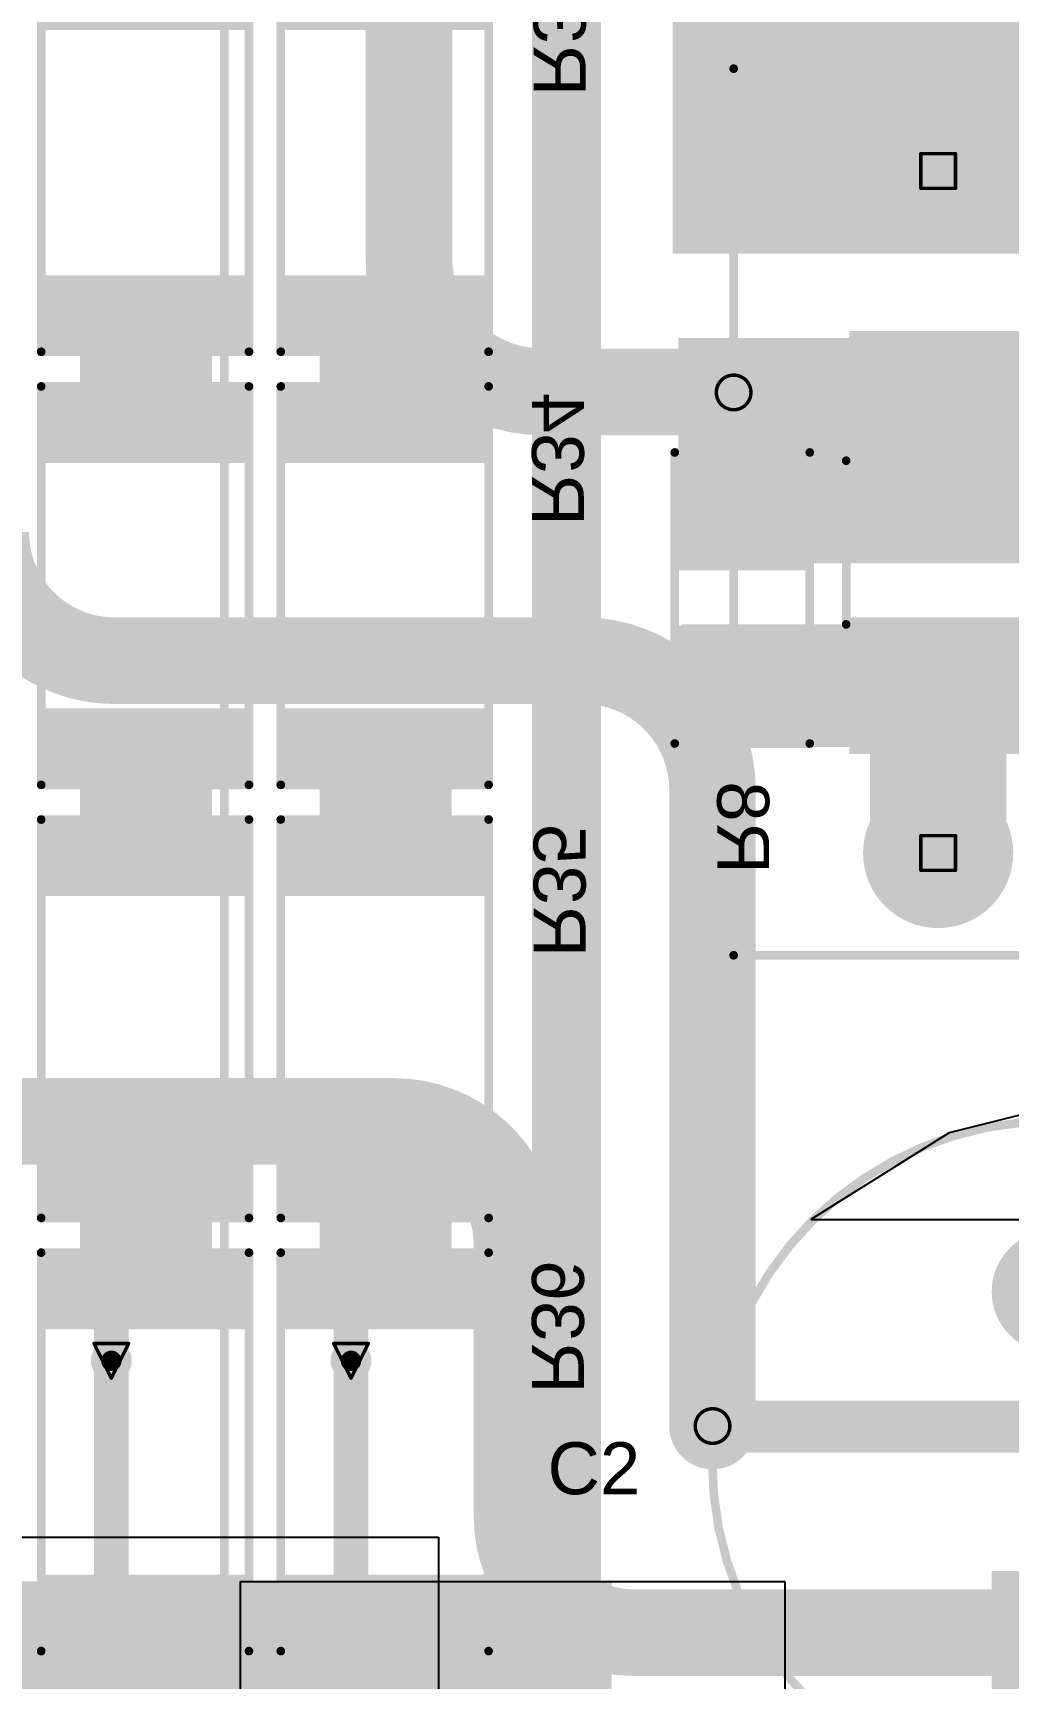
# Model space of a CAD drawing. Header units: inches. Extents: x 0 to 35.2, y -0.7 to 15.9.
# Drawn here: x 1.026 to 1.589, y 1.527 to 2.477 of the extents above; entities that cross this region are included whole.
import ezdxf

# ---------------------------------------------------------------- set-up
doc = ezdxf.new("R2010")
doc.units = ezdxf.units.IN
doc.header["$MEASUREMENT"] = 0
for name, color, linetype in [('Bottom Layer', 5, 'Continuous'), ('Bottom Overlay', 54, 'Continuous'), ('Bottom Paste', 16, 'Continuous'), ('Bottom Solder', 6, 'Continuous'), ('Drill Drawing', 1, 'Continuous'), ('GND1', 16, 'Continuous'), ('GND2', 76, 'Continuous'), ('Multi-Layer', 9, 'Continuous'), ('Pad Holes', 156, 'Continuous'), ('Top Layer', 1, 'Continuous'), ('Top Overlay', 2, 'Continuous'), ('Top Solder', 216, 'Continuous'), ('Via Holes', 16, 'Continuous')]:
    doc.layers.add(name, color=color, linetype=linetype)
doc.styles.add('Arial', font='', dxfattribs={"height": 0.2})
doc.styles.get('Arial').set_extended_font_data('Arial')

# ---------------------------------------------------------------- blocks, each defined once
blk = doc.blocks.new('R___1206_B_7')
at = {"layer": 'Bottom Layer'}
for points in [[(-0.08, 0.035), (-0.02, 0.035), (-0.02, -0.035), (-0.08, -0.035)], [(0.02, 0.035), (0.08, 0.035), (0.08, -0.035), (0.02, -0.035)]]:
    blk.add_hatch(color=5, dxfattribs=at).paths.add_polyline_path(points)
at = {"layer": 'Bottom Paste'}
for points in [[(-0.08, 0.035), (-0.02, 0.035), (-0.02, -0.035), (-0.08, -0.035)], [(0.02, 0.035), (0.08, 0.035), (0.08, -0.035), (0.02, -0.035)]]:
    blk.add_hatch(color=16, dxfattribs=at).paths.add_polyline_path(points)
at = {"layer": 'Bottom Solder'}
for points in [[(-0.084, 0.039), (-0.016, 0.039), (-0.016, -0.039), (-0.084, -0.039)], [(0.016, 0.039), (0.084, 0.039), (0.084, -0.039), (0.016, -0.039)]]:
    blk.add_hatch(color=6, dxfattribs=at).paths.add_polyline_path(points)
at = {"layer": 'Bottom Overlay'}
for points in [[(-0.084, -0.039, 0.005, 0.005, 0), (-0.084, 0.039, 0.005, 0.005, 0)], [(0.084, 0.039, 0.005, 0.005, 0), (-0.084, 0.039, 0.005, 0.005, 0)], [(0.084, -0.039, 0.005, 0.005, 0), (0.084, 0.039, 0.005, 0.005, 0)], [(0.084, -0.039, 0.005, 0.005, 0), (-0.084, -0.039, 0.005, 0.005, 0)]]:
    blk.add_lwpolyline(points, format="xyseb", dxfattribs=at)
for points in [[(-0.08525, 0.039, 0.0025, 0.0025, 1), (-0.08275, 0.039, 0.0025, 0.0025, 1)], [(-0.08525, 0.039, 0.0025, 0.0025, 1), (-0.08275, 0.039, 0.0025, 0.0025, 1)], [(0.08275, 0.039, 0.0025, 0.0025, 1), (0.08525, 0.039, 0.0025, 0.0025, 1)], [(0.08275, 0.039, 0.0025, 0.0025, 1), (0.08525, 0.039, 0.0025, 0.0025, 1)], [(-0.08525, -0.039, 0.0025, 0.0025, 1), (-0.08275, -0.039, 0.0025, 0.0025, 1)], [(-0.08525, -0.039, 0.0025, 0.0025, 1), (-0.08275, -0.039, 0.0025, 0.0025, 1)], [(0.08275, -0.039, 0.0025, 0.0025, 1), (0.08525, -0.039, 0.0025, 0.0025, 1)], [(0.08275, -0.039, 0.0025, 0.0025, 1), (0.08525, -0.039, 0.0025, 0.0025, 1)]]:
    blk.add_lwpolyline(points, format="xyseb", close=True, dxfattribs=at)
blk = doc.blocks.new('RES_2010_B_8')
at = {"layer": 'Bottom Layer'}
for points in [[(-0.11024, 0.05512), (-0.0748, 0.05512), (-0.0748, -0.05512), (-0.11024, -0.05512)], [(0.0748, 0.05512), (0.11024, 0.05512), (0.11024, -0.05512), (0.0748, -0.05512)]]:
    blk.add_hatch(color=5, dxfattribs=at).paths.add_polyline_path(points)
at = {"layer": 'Bottom Paste'}
for points in [[(-0.11024, 0.05512), (-0.0748, 0.05512), (-0.0748, -0.05512), (-0.11024, -0.05512)], [(0.0748, 0.05512), (0.11024, 0.05512), (0.11024, -0.05512), (0.0748, -0.05512)]]:
    blk.add_hatch(color=16, dxfattribs=at).paths.add_polyline_path(points)
at = {"layer": 'Bottom Solder'}
for points in [[(-0.11424, 0.05912), (-0.0708, 0.05912), (-0.0708, -0.05912), (-0.11424, -0.05912)], [(0.0708, 0.05912), (0.11424, 0.05912), (0.11424, -0.05912), (0.0708, -0.05912)]]:
    blk.add_hatch(color=6, dxfattribs=at).paths.add_polyline_path(points)
at = {"layer": 'Bottom Overlay'}
for points in [[(-0.115, 0.06, 0.005, 0.005, 0), (-0.115, -0.06, 0.005, 0.005, 0)], [(-0.115, 0.06, 0.005, 0.005, 0), (0.115, 0.06, 0.005, 0.005, 0)], [(0.115, 0.06, 0.005, 0.005, 0), (0.115, -0.06, 0.005, 0.005, 0)], [(-0.115, -0.06, 0.005, 0.005, 0), (0.115, -0.06, 0.005, 0.005, 0)]]:
    blk.add_lwpolyline(points, format="xyseb", dxfattribs=at)
for points in [[(-0.11625, 0.06, 0.0025, 0.0025, 1), (-0.11375, 0.06, 0.0025, 0.0025, 1)], [(-0.11625, 0.06, 0.0025, 0.0025, 1), (-0.11375, 0.06, 0.0025, 0.0025, 1)], [(0.11375, 0.06, 0.0025, 0.0025, 1), (0.11625, 0.06, 0.0025, 0.0025, 1)], [(0.11375, 0.06, 0.0025, 0.0025, 1), (0.11625, 0.06, 0.0025, 0.0025, 1)], [(-0.11625, -0.06, 0.0025, 0.0025, 1), (-0.11375, -0.06, 0.0025, 0.0025, 1)], [(-0.11625, -0.06, 0.0025, 0.0025, 1), (-0.11375, -0.06, 0.0025, 0.0025, 1)], [(0.11375, -0.06, 0.0025, 0.0025, 1), (0.11625, -0.06, 0.0025, 0.0025, 1)], [(0.11375, -0.06, 0.0025, 0.0025, 1), (0.11625, -0.06, 0.0025, 0.0025, 1)]]:
    blk.add_lwpolyline(points, format="xyseb", close=True, dxfattribs=at)
blk = doc.blocks.new('RES_2010_B_12')
at = {"layer": 'Bottom Layer'}
for points in [[(-0.11024, 0.05512), (-0.0748, 0.05512), (-0.0748, -0.05512), (-0.11024, -0.05512)], [(0.0748, 0.05512), (0.11024, 0.05512), (0.11024, -0.05512), (0.0748, -0.05512)]]:
    blk.add_hatch(color=5, dxfattribs=at).paths.add_polyline_path(points)
at = {"layer": 'Bottom Paste'}
for points in [[(-0.11024, 0.05512), (-0.0748, 0.05512), (-0.0748, -0.05512), (-0.11024, -0.05512)], [(0.0748, 0.05512), (0.11024, 0.05512), (0.11024, -0.05512), (0.0748, -0.05512)]]:
    blk.add_hatch(color=16, dxfattribs=at).paths.add_polyline_path(points)
at = {"layer": 'Bottom Solder'}
for points in [[(-0.11424, 0.05912), (-0.0708, 0.05912), (-0.0708, -0.05912), (-0.11424, -0.05912)], [(0.0708, 0.05912), (0.11424, 0.05912), (0.11424, -0.05912), (0.0708, -0.05912)]]:
    blk.add_hatch(color=6, dxfattribs=at).paths.add_polyline_path(points)
at = {"layer": 'Bottom Overlay'}
for points in [[(-0.115, 0.06, 0.005, 0.005, 0), (-0.115, -0.06, 0.005, 0.005, 0)], [(-0.115, 0.06, 0.005, 0.005, 0), (0.115, 0.06, 0.005, 0.005, 0)], [(0.115, 0.06, 0.005, 0.005, 0), (0.115, -0.06, 0.005, 0.005, 0)], [(-0.115, -0.06, 0.005, 0.005, 0), (0.115, -0.06, 0.005, 0.005, 0)]]:
    blk.add_lwpolyline(points, format="xyseb", dxfattribs=at)
for points in [[(-0.11625, 0.06, 0.0025, 0.0025, 1), (-0.11375, 0.06, 0.0025, 0.0025, 1)], [(-0.11625, 0.06, 0.0025, 0.0025, 1), (-0.11375, 0.06, 0.0025, 0.0025, 1)], [(0.11375, 0.06, 0.0025, 0.0025, 1), (0.11625, 0.06, 0.0025, 0.0025, 1)], [(0.11375, 0.06, 0.0025, 0.0025, 1), (0.11625, 0.06, 0.0025, 0.0025, 1)], [(-0.11625, -0.06, 0.0025, 0.0025, 1), (-0.11375, -0.06, 0.0025, 0.0025, 1)], [(-0.11625, -0.06, 0.0025, 0.0025, 1), (-0.11375, -0.06, 0.0025, 0.0025, 1)], [(0.11375, -0.06, 0.0025, 0.0025, 1), (0.11625, -0.06, 0.0025, 0.0025, 1)], [(0.11375, -0.06, 0.0025, 0.0025, 1), (0.11625, -0.06, 0.0025, 0.0025, 1)]]:
    blk.add_lwpolyline(points, format="xyseb", close=True, dxfattribs=at)
blk = doc.blocks.new('XRNR6045_470_H_M_B_15')
at = {"layer": 'Bottom Layer'}
for points in [[(-0.11811, 0.1122), (-0.04724, 0.1122), (-0.04724, -0.1122), (-0.11811, -0.1122)], [(0.04724, 0.1122), (0.11811, 0.1122), (0.11811, -0.1122), (0.04724, -0.1122)]]:
    blk.add_hatch(color=5, dxfattribs=at).paths.add_polyline_path(points)
at = {"layer": 'Bottom Paste'}
for points in [[(-0.11811, 0.1122), (-0.04724, 0.1122), (-0.04724, -0.1122), (-0.11811, -0.1122)], [(0.04724, 0.1122), (0.11811, 0.1122), (0.11811, -0.1122), (0.04724, -0.1122)]]:
    blk.add_hatch(color=16, dxfattribs=at).paths.add_polyline_path(points)
at = {"layer": 'Bottom Solder'}
for points in [[(-0.12211, 0.1162), (-0.04324, 0.1162), (-0.04324, -0.1162), (-0.12211, -0.1162)], [(0.04324, 0.1162), (0.12211, 0.1162), (0.12211, -0.1162), (0.04324, -0.1162)]]:
    blk.add_hatch(color=6, dxfattribs=at).paths.add_polyline_path(points)
at = {"layer": 'Bottom Overlay'}
for points in [[(0.04724, 0.11811, 0.005, 0.005, 0), (-0.04724, 0.11811, 0.005, 0.005, 0)], [(0.04724, -0.11811, 0.005, 0.005, 0), (-0.04724, -0.11811, 0.005, 0.005, 0)]]:
    blk.add_lwpolyline(points, format="xyseb", dxfattribs=at)
for points in [[(-0.04849, 0.11811, 0.0025, 0.0025, 1), (-0.04599, 0.11811, 0.0025, 0.0025, 1)], [(0.04599, 0.11811, 0.0025, 0.0025, 1), (0.04849, 0.11811, 0.0025, 0.0025, 1)], [(-0.04849, -0.11811, 0.0025, 0.0025, 1), (-0.04599, -0.11811, 0.0025, 0.0025, 1)], [(0.04599, -0.11811, 0.0025, 0.0025, 1), (0.04849, -0.11811, 0.0025, 0.0025, 1)]]:
    blk.add_lwpolyline(points, format="xyseb", close=True, dxfattribs=at)
blk = doc.blocks.new('RAC05_05SK_480_26')
at = {"layer": 'Top Overlay'}
blk.add_lwpolyline([(1.03346, 0.5378, 0.005, 0.005, 0), (-1.03346, 0.5378, 0.005, 0.005, 0)], format="xyseb", dxfattribs=at)
blk = doc.blocks.new('RES_2010_B_45')
at = {"layer": 'Bottom Layer'}
for points in [[(-0.11024, 0.05512), (-0.0748, 0.05512), (-0.0748, -0.05512), (-0.11024, -0.05512)], [(0.0748, 0.05512), (0.11024, 0.05512), (0.11024, -0.05512), (0.0748, -0.05512)]]:
    blk.add_hatch(color=5, dxfattribs=at).paths.add_polyline_path(points)
at = {"layer": 'Bottom Paste'}
for points in [[(-0.11024, 0.05512), (-0.0748, 0.05512), (-0.0748, -0.05512), (-0.11024, -0.05512)], [(0.0748, 0.05512), (0.11024, 0.05512), (0.11024, -0.05512), (0.0748, -0.05512)]]:
    blk.add_hatch(color=16, dxfattribs=at).paths.add_polyline_path(points)
at = {"layer": 'Bottom Solder'}
for points in [[(-0.11424, 0.05912), (-0.0708, 0.05912), (-0.0708, -0.05912), (-0.11424, -0.05912)], [(0.0708, 0.05912), (0.11424, 0.05912), (0.11424, -0.05912), (0.0708, -0.05912)]]:
    blk.add_hatch(color=6, dxfattribs=at).paths.add_polyline_path(points)
at = {"layer": 'Bottom Overlay'}
for points in [[(0.115, 0.06, 0.005, 0.005, 0), (-0.115, 0.06, 0.005, 0.005, 0)], [(-0.115, -0.06, 0.005, 0.005, 0), (-0.115, 0.06, 0.005, 0.005, 0)], [(0.115, -0.06, 0.005, 0.005, 0), (0.115, 0.06, 0.005, 0.005, 0)], [(0.115, -0.06, 0.005, 0.005, 0), (-0.115, -0.06, 0.005, 0.005, 0)]]:
    blk.add_lwpolyline(points, format="xyseb", dxfattribs=at)
for points in [[(-0.11625, 0.06, 0.0025, 0.0025, 1), (-0.11375, 0.06, 0.0025, 0.0025, 1)], [(-0.11625, 0.06, 0.0025, 0.0025, 1), (-0.11375, 0.06, 0.0025, 0.0025, 1)], [(0.11375, 0.06, 0.0025, 0.0025, 1), (0.11625, 0.06, 0.0025, 0.0025, 1)], [(0.11375, 0.06, 0.0025, 0.0025, 1), (0.11625, 0.06, 0.0025, 0.0025, 1)], [(-0.11625, -0.06, 0.0025, 0.0025, 1), (-0.11375, -0.06, 0.0025, 0.0025, 1)], [(-0.11625, -0.06, 0.0025, 0.0025, 1), (-0.11375, -0.06, 0.0025, 0.0025, 1)], [(0.11375, -0.06, 0.0025, 0.0025, 1), (0.11625, -0.06, 0.0025, 0.0025, 1)], [(0.11375, -0.06, 0.0025, 0.0025, 1), (0.11625, -0.06, 0.0025, 0.0025, 1)]]:
    blk.add_lwpolyline(points, format="xyseb", close=True, dxfattribs=at)
blk = doc.blocks.new('RES_2010_B_46')
at = {"layer": 'Bottom Layer'}
for points in [[(-0.11024, 0.05512), (-0.0748, 0.05512), (-0.0748, -0.05512), (-0.11024, -0.05512)], [(0.0748, 0.05512), (0.11024, 0.05512), (0.11024, -0.05512), (0.0748, -0.05512)]]:
    blk.add_hatch(color=5, dxfattribs=at).paths.add_polyline_path(points)
at = {"layer": 'Bottom Paste'}
for points in [[(-0.11024, 0.05512), (-0.0748, 0.05512), (-0.0748, -0.05512), (-0.11024, -0.05512)], [(0.0748, 0.05512), (0.11024, 0.05512), (0.11024, -0.05512), (0.0748, -0.05512)]]:
    blk.add_hatch(color=16, dxfattribs=at).paths.add_polyline_path(points)
at = {"layer": 'Bottom Solder'}
for points in [[(-0.11424, 0.05912), (-0.0708, 0.05912), (-0.0708, -0.05912), (-0.11424, -0.05912)], [(0.0708, 0.05912), (0.11424, 0.05912), (0.11424, -0.05912), (0.0708, -0.05912)]]:
    blk.add_hatch(color=6, dxfattribs=at).paths.add_polyline_path(points)
at = {"layer": 'Bottom Overlay'}
for points in [[(0.115, 0.06, 0.005, 0.005, 0), (-0.115, 0.06, 0.005, 0.005, 0)], [(-0.115, -0.06, 0.005, 0.005, 0), (-0.115, 0.06, 0.005, 0.005, 0)], [(0.115, -0.06, 0.005, 0.005, 0), (0.115, 0.06, 0.005, 0.005, 0)], [(0.115, -0.06, 0.005, 0.005, 0), (-0.115, -0.06, 0.005, 0.005, 0)]]:
    blk.add_lwpolyline(points, format="xyseb", dxfattribs=at)
for points in [[(-0.11625, 0.06, 0.0025, 0.0025, 1), (-0.11375, 0.06, 0.0025, 0.0025, 1)], [(-0.11625, 0.06, 0.0025, 0.0025, 1), (-0.11375, 0.06, 0.0025, 0.0025, 1)], [(0.11375, 0.06, 0.0025, 0.0025, 1), (0.11625, 0.06, 0.0025, 0.0025, 1)], [(0.11375, 0.06, 0.0025, 0.0025, 1), (0.11625, 0.06, 0.0025, 0.0025, 1)], [(-0.11625, -0.06, 0.0025, 0.0025, 1), (-0.11375, -0.06, 0.0025, 0.0025, 1)], [(-0.11625, -0.06, 0.0025, 0.0025, 1), (-0.11375, -0.06, 0.0025, 0.0025, 1)], [(0.11375, -0.06, 0.0025, 0.0025, 1), (0.11625, -0.06, 0.0025, 0.0025, 1)], [(0.11375, -0.06, 0.0025, 0.0025, 1), (0.11625, -0.06, 0.0025, 0.0025, 1)]]:
    blk.add_lwpolyline(points, format="xyseb", close=True, dxfattribs=at)
blk = doc.blocks.new('RES_2010_B_47')
at = {"layer": 'Bottom Layer'}
for points in [[(-0.11024, 0.05512), (-0.0748, 0.05512), (-0.0748, -0.05512), (-0.11024, -0.05512)], [(0.0748, 0.05512), (0.11024, 0.05512), (0.11024, -0.05512), (0.0748, -0.05512)]]:
    blk.add_hatch(color=5, dxfattribs=at).paths.add_polyline_path(points)
at = {"layer": 'Bottom Paste'}
for points in [[(-0.11024, 0.05512), (-0.0748, 0.05512), (-0.0748, -0.05512), (-0.11024, -0.05512)], [(0.0748, 0.05512), (0.11024, 0.05512), (0.11024, -0.05512), (0.0748, -0.05512)]]:
    blk.add_hatch(color=16, dxfattribs=at).paths.add_polyline_path(points)
at = {"layer": 'Bottom Solder'}
for points in [[(-0.11424, 0.05912), (-0.0708, 0.05912), (-0.0708, -0.05912), (-0.11424, -0.05912)], [(0.0708, 0.05912), (0.11424, 0.05912), (0.11424, -0.05912), (0.0708, -0.05912)]]:
    blk.add_hatch(color=6, dxfattribs=at).paths.add_polyline_path(points)
at = {"layer": 'Bottom Overlay'}
for points in [[(0.115, 0.06, 0.005, 0.005, 0), (-0.115, 0.06, 0.005, 0.005, 0)], [(-0.115, -0.06, 0.005, 0.005, 0), (-0.115, 0.06, 0.005, 0.005, 0)], [(0.115, -0.06, 0.005, 0.005, 0), (0.115, 0.06, 0.005, 0.005, 0)], [(0.115, -0.06, 0.005, 0.005, 0), (-0.115, -0.06, 0.005, 0.005, 0)]]:
    blk.add_lwpolyline(points, format="xyseb", dxfattribs=at)
for points in [[(-0.11625, 0.06, 0.0025, 0.0025, 1), (-0.11375, 0.06, 0.0025, 0.0025, 1)], [(-0.11625, 0.06, 0.0025, 0.0025, 1), (-0.11375, 0.06, 0.0025, 0.0025, 1)], [(0.11375, 0.06, 0.0025, 0.0025, 1), (0.11625, 0.06, 0.0025, 0.0025, 1)], [(0.11375, 0.06, 0.0025, 0.0025, 1), (0.11625, 0.06, 0.0025, 0.0025, 1)], [(-0.11625, -0.06, 0.0025, 0.0025, 1), (-0.11375, -0.06, 0.0025, 0.0025, 1)], [(-0.11625, -0.06, 0.0025, 0.0025, 1), (-0.11375, -0.06, 0.0025, 0.0025, 1)], [(0.11375, -0.06, 0.0025, 0.0025, 1), (0.11625, -0.06, 0.0025, 0.0025, 1)], [(0.11375, -0.06, 0.0025, 0.0025, 1), (0.11625, -0.06, 0.0025, 0.0025, 1)]]:
    blk.add_lwpolyline(points, format="xyseb", close=True, dxfattribs=at)
blk = doc.blocks.new('RES_2010_B_76')
at = {"layer": 'Bottom Layer'}
for points in [[(-0.11024, 0.05512), (-0.0748, 0.05512), (-0.0748, -0.05512), (-0.11024, -0.05512)], [(0.0748, 0.05512), (0.11024, 0.05512), (0.11024, -0.05512), (0.0748, -0.05512)]]:
    blk.add_hatch(color=5, dxfattribs=at).paths.add_polyline_path(points)
at = {"layer": 'Bottom Paste'}
for points in [[(-0.11024, 0.05512), (-0.0748, 0.05512), (-0.0748, -0.05512), (-0.11024, -0.05512)], [(0.0748, 0.05512), (0.11024, 0.05512), (0.11024, -0.05512), (0.0748, -0.05512)]]:
    blk.add_hatch(color=16, dxfattribs=at).paths.add_polyline_path(points)
at = {"layer": 'Bottom Solder'}
for points in [[(-0.11424, 0.05912), (-0.0708, 0.05912), (-0.0708, -0.05912), (-0.11424, -0.05912)], [(0.0708, 0.05912), (0.11424, 0.05912), (0.11424, -0.05912), (0.0708, -0.05912)]]:
    blk.add_hatch(color=6, dxfattribs=at).paths.add_polyline_path(points)
at = {"layer": 'Bottom Overlay'}
for points in [[(0.115, 0.06, 0.005, 0.005, 0), (-0.115, 0.06, 0.005, 0.005, 0)], [(-0.115, -0.06, 0.005, 0.005, 0), (-0.115, 0.06, 0.005, 0.005, 0)], [(0.115, -0.06, 0.005, 0.005, 0), (0.115, 0.06, 0.005, 0.005, 0)], [(0.115, -0.06, 0.005, 0.005, 0), (-0.115, -0.06, 0.005, 0.005, 0)]]:
    blk.add_lwpolyline(points, format="xyseb", dxfattribs=at)
for points in [[(-0.11625, 0.06, 0.0025, 0.0025, 1), (-0.11375, 0.06, 0.0025, 0.0025, 1)], [(-0.11625, 0.06, 0.0025, 0.0025, 1), (-0.11375, 0.06, 0.0025, 0.0025, 1)], [(0.11375, 0.06, 0.0025, 0.0025, 1), (0.11625, 0.06, 0.0025, 0.0025, 1)], [(0.11375, 0.06, 0.0025, 0.0025, 1), (0.11625, 0.06, 0.0025, 0.0025, 1)], [(-0.11625, -0.06, 0.0025, 0.0025, 1), (-0.11375, -0.06, 0.0025, 0.0025, 1)], [(-0.11625, -0.06, 0.0025, 0.0025, 1), (-0.11375, -0.06, 0.0025, 0.0025, 1)], [(0.11375, -0.06, 0.0025, 0.0025, 1), (0.11625, -0.06, 0.0025, 0.0025, 1)], [(0.11375, -0.06, 0.0025, 0.0025, 1), (0.11625, -0.06, 0.0025, 0.0025, 1)]]:
    blk.add_lwpolyline(points, format="xyseb", close=True, dxfattribs=at)
blk = doc.blocks.new('RES_2010_B_77')
at = {"layer": 'Bottom Layer'}
for points in [[(-0.11024, 0.05512), (-0.0748, 0.05512), (-0.0748, -0.05512), (-0.11024, -0.05512)], [(0.0748, 0.05512), (0.11024, 0.05512), (0.11024, -0.05512), (0.0748, -0.05512)]]:
    blk.add_hatch(color=5, dxfattribs=at).paths.add_polyline_path(points)
at = {"layer": 'Bottom Paste'}
for points in [[(-0.11024, 0.05512), (-0.0748, 0.05512), (-0.0748, -0.05512), (-0.11024, -0.05512)], [(0.0748, 0.05512), (0.11024, 0.05512), (0.11024, -0.05512), (0.0748, -0.05512)]]:
    blk.add_hatch(color=16, dxfattribs=at).paths.add_polyline_path(points)
at = {"layer": 'Bottom Solder'}
for points in [[(-0.11424, 0.05912), (-0.0708, 0.05912), (-0.0708, -0.05912), (-0.11424, -0.05912)], [(0.0708, 0.05912), (0.11424, 0.05912), (0.11424, -0.05912), (0.0708, -0.05912)]]:
    blk.add_hatch(color=6, dxfattribs=at).paths.add_polyline_path(points)
at = {"layer": 'Bottom Overlay'}
for points in [[(0.115, 0.06, 0.005, 0.005, 0), (-0.115, 0.06, 0.005, 0.005, 0)], [(-0.115, -0.06, 0.005, 0.005, 0), (-0.115, 0.06, 0.005, 0.005, 0)], [(0.115, -0.06, 0.005, 0.005, 0), (0.115, 0.06, 0.005, 0.005, 0)], [(0.115, -0.06, 0.005, 0.005, 0), (-0.115, -0.06, 0.005, 0.005, 0)]]:
    blk.add_lwpolyline(points, format="xyseb", dxfattribs=at)
for points in [[(-0.11625, 0.06, 0.0025, 0.0025, 1), (-0.11375, 0.06, 0.0025, 0.0025, 1)], [(-0.11625, 0.06, 0.0025, 0.0025, 1), (-0.11375, 0.06, 0.0025, 0.0025, 1)], [(0.11375, 0.06, 0.0025, 0.0025, 1), (0.11625, 0.06, 0.0025, 0.0025, 1)], [(0.11375, 0.06, 0.0025, 0.0025, 1), (0.11625, 0.06, 0.0025, 0.0025, 1)], [(-0.11625, -0.06, 0.0025, 0.0025, 1), (-0.11375, -0.06, 0.0025, 0.0025, 1)], [(-0.11625, -0.06, 0.0025, 0.0025, 1), (-0.11375, -0.06, 0.0025, 0.0025, 1)], [(0.11375, -0.06, 0.0025, 0.0025, 1), (0.11625, -0.06, 0.0025, 0.0025, 1)], [(0.11375, -0.06, 0.0025, 0.0025, 1), (0.11625, -0.06, 0.0025, 0.0025, 1)]]:
    blk.add_lwpolyline(points, format="xyseb", close=True, dxfattribs=at)
blk = doc.blocks.new('RES_2010_B_78')
at = {"layer": 'Bottom Layer'}
for points in [[(-0.11024, 0.05512), (-0.0748, 0.05512), (-0.0748, -0.05512), (-0.11024, -0.05512)], [(0.0748, 0.05512), (0.11024, 0.05512), (0.11024, -0.05512), (0.0748, -0.05512)]]:
    blk.add_hatch(color=5, dxfattribs=at).paths.add_polyline_path(points)
at = {"layer": 'Bottom Paste'}
for points in [[(-0.11024, 0.05512), (-0.0748, 0.05512), (-0.0748, -0.05512), (-0.11024, -0.05512)], [(0.0748, 0.05512), (0.11024, 0.05512), (0.11024, -0.05512), (0.0748, -0.05512)]]:
    blk.add_hatch(color=16, dxfattribs=at).paths.add_polyline_path(points)
at = {"layer": 'Bottom Solder'}
for points in [[(-0.11424, 0.05912), (-0.0708, 0.05912), (-0.0708, -0.05912), (-0.11424, -0.05912)], [(0.0708, 0.05912), (0.11424, 0.05912), (0.11424, -0.05912), (0.0708, -0.05912)]]:
    blk.add_hatch(color=6, dxfattribs=at).paths.add_polyline_path(points)
at = {"layer": 'Bottom Overlay'}
for points in [[(0.115, 0.06, 0.005, 0.005, 0), (-0.115, 0.06, 0.005, 0.005, 0)], [(-0.115, -0.06, 0.005, 0.005, 0), (-0.115, 0.06, 0.005, 0.005, 0)], [(0.115, -0.06, 0.005, 0.005, 0), (0.115, 0.06, 0.005, 0.005, 0)], [(0.115, -0.06, 0.005, 0.005, 0), (-0.115, -0.06, 0.005, 0.005, 0)]]:
    blk.add_lwpolyline(points, format="xyseb", dxfattribs=at)
for points in [[(-0.11625, 0.06, 0.0025, 0.0025, 1), (-0.11375, 0.06, 0.0025, 0.0025, 1)], [(-0.11625, 0.06, 0.0025, 0.0025, 1), (-0.11375, 0.06, 0.0025, 0.0025, 1)], [(0.11375, 0.06, 0.0025, 0.0025, 1), (0.11625, 0.06, 0.0025, 0.0025, 1)], [(0.11375, 0.06, 0.0025, 0.0025, 1), (0.11625, 0.06, 0.0025, 0.0025, 1)], [(-0.11625, -0.06, 0.0025, 0.0025, 1), (-0.11375, -0.06, 0.0025, 0.0025, 1)], [(-0.11625, -0.06, 0.0025, 0.0025, 1), (-0.11375, -0.06, 0.0025, 0.0025, 1)], [(0.11375, -0.06, 0.0025, 0.0025, 1), (0.11625, -0.06, 0.0025, 0.0025, 1)], [(0.11375, -0.06, 0.0025, 0.0025, 1), (0.11625, -0.06, 0.0025, 0.0025, 1)]]:
    blk.add_lwpolyline(points, format="xyseb", close=True, dxfattribs=at)
blk = doc.blocks.new('B32921C3104M000_180')
at = {"layer": 'Bottom Layer'}
h = blk.add_hatch(color=5, dxfattribs=at)
edge = h.paths.add_edge_path()
edge.add_arc((-0.19685, 0), 0.03937, 0, 360)
h = blk.add_hatch(color=5, dxfattribs=at)
edge = h.paths.add_edge_path()
edge.add_arc((0.19685, 0), 0.03937, 0, 360)
at = {"layer": 'Bottom Solder'}
h = blk.add_hatch(color=6, dxfattribs=at)
edge = h.paths.add_edge_path()
edge.add_arc((-0.19685, 0), 0.04337, 0, 360)
h = blk.add_hatch(color=6, dxfattribs=at)
edge = h.paths.add_edge_path()
edge.add_arc((0.19685, 0), 0.04337, 0, 360)
at = {"layer": 'GND1'}
h = blk.add_hatch(color=16, dxfattribs=at)
edge = h.paths.add_edge_path()
edge.add_arc((-0.19685, 0), 0.03937, 0, 360)
h = blk.add_hatch(color=16, dxfattribs=at)
edge = h.paths.add_edge_path()
edge.add_arc((0.19685, 0), 0.03937, 0, 360)
at = {"layer": 'GND2'}
h = blk.add_hatch(color=76, dxfattribs=at)
edge = h.paths.add_edge_path()
edge.add_arc((-0.19685, 0), 0.03937, 0, 360)
h = blk.add_hatch(color=76, dxfattribs=at)
edge = h.paths.add_edge_path()
edge.add_arc((0.19685, 0), 0.03937, 0, 360)
at = {"layer": 'Multi-Layer'}
h = blk.add_hatch(color=9, dxfattribs=at)
edge = h.paths.add_edge_path()
edge.add_arc((-0.19685, 0), 0.03937, 0, 360)
h = blk.add_hatch(color=9, dxfattribs=at)
edge = h.paths.add_edge_path()
edge.add_arc((0.19685, 0), 0.03937, 0, 360)
at = {"layer": 'Pad Holes'}
h = blk.add_hatch(color=7, dxfattribs=at)
edge = h.paths.add_edge_path()
edge.add_arc((-0.19685, 0), 0.01969, 0, 360)
h = blk.add_hatch(color=7, dxfattribs=at)
edge = h.paths.add_edge_path()
edge.add_arc((0.19685, 0), 0.01969, 0, 360)
at = {"layer": 'Top Layer'}
h = blk.add_hatch(color=1, dxfattribs=at)
edge = h.paths.add_edge_path()
edge.add_arc((-0.19685, 0), 0.03937, 0, 360)
h = blk.add_hatch(color=1, dxfattribs=at)
edge = h.paths.add_edge_path()
edge.add_arc((0.19685, 0), 0.03937, 0, 360)
at = {"layer": 'Top Solder'}
h = blk.add_hatch(color=216, dxfattribs=at)
edge = h.paths.add_edge_path()
edge.add_arc((-0.19685, 0), 0.04337, 0, 360)
h = blk.add_hatch(color=216, dxfattribs=at)
edge = h.paths.add_edge_path()
edge.add_arc((0.19685, 0), 0.04337, 0, 360)
at = {"layer": 'Top Overlay'}
for points in [[(0.25591, 0.11811, 0.005, 0.005, 0), (-0.25591, 0.11811, 0.005, 0.005, 0)], [(-0.25591, -0.11811, 0.005, 0.005, 0), (-0.25591, 0.11811, 0.005, 0.005, 0)], [(0.25591, -0.11811, 0.005, 0.005, 0), (0.25591, 0.11811, 0.005, 0.005, 0)], [(0.25591, -0.11811, 0.005, 0.005, 0), (-0.25591, -0.11811, 0.005, 0.005, 0)]]:
    blk.add_lwpolyline(points, format="xyseb", dxfattribs=at)
for points in [[(-0.25716, 0.11811, 0.0025, 0.0025, 1), (-0.25466, 0.11811, 0.0025, 0.0025, 1)], [(-0.25716, 0.11811, 0.0025, 0.0025, 1), (-0.25466, 0.11811, 0.0025, 0.0025, 1)], [(0.25466, 0.11811, 0.0025, 0.0025, 1), (0.25716, 0.11811, 0.0025, 0.0025, 1)], [(0.25466, 0.11811, 0.0025, 0.0025, 1), (0.25716, 0.11811, 0.0025, 0.0025, 1)], [(-0.25716, -0.11811, 0.0025, 0.0025, 1), (-0.25466, -0.11811, 0.0025, 0.0025, 1)], [(-0.25716, -0.11811, 0.0025, 0.0025, 1), (-0.25466, -0.11811, 0.0025, 0.0025, 1)], [(0.25466, -0.11811, 0.0025, 0.0025, 1), (0.25716, -0.11811, 0.0025, 0.0025, 1)], [(0.25466, -0.11811, 0.0025, 0.0025, 1), (0.25716, -0.11811, 0.0025, 0.0025, 1)]]:
    blk.add_lwpolyline(points, format="xyseb", close=True, dxfattribs=at)
blk = doc.blocks.new('87EC0494_185')
at = {"layer": 'Bottom Layer'}
blk.add_hatch(color=5, dxfattribs=at).paths.add_polyline_path([(-0.12992, 0.0315), (-0.06692, 0.0315), (-0.06692, -0.0315), (-0.12992, -0.0315)])
h = blk.add_hatch(color=5, dxfattribs=at)
edge = h.paths.add_edge_path()
edge.add_arc((0.09843, 0), 0.0315, 0, 360)
at = {"layer": 'Bottom Solder'}
blk.add_hatch(color=6, dxfattribs=at).paths.add_polyline_path([(-0.13392, 0.0355), (-0.06292, 0.0355), (-0.06292, -0.0355), (-0.13392, -0.0355)])
h = blk.add_hatch(color=6, dxfattribs=at)
edge = h.paths.add_edge_path()
edge.add_arc((0.09843, 0), 0.0355, 0, 360)
at = {"layer": 'GND1'}
blk.add_hatch(color=16, dxfattribs=at).paths.add_polyline_path([(-0.12992, 0.0315), (-0.06692, 0.0315), (-0.06692, -0.0315), (-0.12992, -0.0315)])
h = blk.add_hatch(color=16, dxfattribs=at)
edge = h.paths.add_edge_path()
edge.add_arc((0.09843, 0), 0.0315, 0, 360)
at = {"layer": 'GND2'}
blk.add_hatch(color=76, dxfattribs=at).paths.add_polyline_path([(-0.12992, 0.0315), (-0.06692, 0.0315), (-0.06692, -0.0315), (-0.12992, -0.0315)])
h = blk.add_hatch(color=76, dxfattribs=at)
edge = h.paths.add_edge_path()
edge.add_arc((0.09843, 0), 0.0315, 0, 360)
at = {"layer": 'Multi-Layer'}
blk.add_hatch(color=9, dxfattribs=at).paths.add_polyline_path([(-0.12992, 0.0315), (-0.06692, 0.0315), (-0.06692, -0.0315), (-0.12992, -0.0315)])
h = blk.add_hatch(color=9, dxfattribs=at)
edge = h.paths.add_edge_path()
edge.add_arc((0.09843, 0), 0.0315, 0, 360)
at = {"layer": 'Pad Holes'}
h = blk.add_hatch(color=7, dxfattribs=at)
edge = h.paths.add_edge_path()
edge.add_arc((-0.09842, 0), 0.01969, 0, 360)
h = blk.add_hatch(color=7, dxfattribs=at)
edge = h.paths.add_edge_path()
edge.add_arc((0.09842, 0), 0.01969, 0, 360)
at = {"layer": 'Top Layer'}
blk.add_hatch(color=1, dxfattribs=at).paths.add_polyline_path([(-0.12992, 0.0315), (-0.06692, 0.0315), (-0.06692, -0.0315), (-0.12992, -0.0315)])
h = blk.add_hatch(color=1, dxfattribs=at)
edge = h.paths.add_edge_path()
edge.add_arc((0.09843, 0), 0.0315, 0, 360)
at = {"layer": 'Top Solder'}
blk.add_hatch(color=216, dxfattribs=at).paths.add_polyline_path([(-0.13392, 0.0355), (-0.06292, 0.0355), (-0.06292, -0.0355), (-0.13392, -0.0355)])
h = blk.add_hatch(color=216, dxfattribs=at)
edge = h.paths.add_edge_path()
edge.add_arc((0.09843, 0), 0.0355, 0, 360)
at = {"layer": 'Top Overlay'}
for p, q in [((0.14, 0.14), (0.14, 0.14)), ((0.14, 0.14), (0.14, -0.14)), ((0.19, 0.06), (0.14, 0.14)), ((0.2, 0.02), (0.19, 0.06)), ((0.19, -0.04), (0.2, 0.02)), ((0.17, -0.1), (0.19, -0.04)), ((0.14, -0.14), (0.17, -0.1))]:
    blk.add_line(p, q, dxfattribs=at)
for points in [[(0.19685, 0, 0.005, 0.005, 1), (-0.19685, 0, 0.005, 0.005, 1)], [(-0.16125, 0.03, 0.0025, 0.0025, 1), (-0.15875, 0.03, 0.0025, 0.0025, 1)], [(-0.1981, 0, 0.0025, 0.0025, 1), (-0.1956, 0, 0.0025, 0.0025, 1)], [(-0.18125, 0, 0.0025, 0.0025, 1), (-0.17875, 0, 0.0025, 0.0025, 1)], [(-0.14125, 0, 0.0025, 0.0025, 1), (-0.13875, 0, 0.0025, 0.0025, 1)], [(0.1956, 0, 0.0025, 0.0025, 1), (0.1981, 0, 0.0025, 0.0025, 1)], [(-0.16125, -0.03, 0.0025, 0.0025, 1), (-0.15875, -0.03, 0.0025, 0.0025, 1)]]:
    blk.add_lwpolyline(points, format="xyseb", close=True, dxfattribs=at)
for points in [[(-0.16, 0.03, 0.005, 0.005, 0), (-0.16, -0.03, 0.005, 0.005, 0)], [(-0.18, 0, 0.005, 0.005, 0), (-0.14, 0, 0.005, 0.005, 0)]]:
    blk.add_lwpolyline(points, format="xyseb", dxfattribs=at)

msp = doc.modelspace()

# ---------------------------------------------------------------- hatches: boundary and pattern name
at = {"layer": 'Bottom Layer'}
for points in [[(1.39524, 2.34918), (1.73425, 2.34918), (1.73425, 2.67608), (1.39524, 2.67608)], [(1.40637, 2.34918), (2.535, 2.34918), (2.535, 2.45591), (1.40637, 2.45591)], [(1.05314, 2.24998), (1.12923, 2.24998), (1.12923, 2.31495), (1.05314, 2.31495)], [(1.19151, 2.25), (1.2676, 2.25), (1.2676, 2.31496), (1.19151, 2.31496)], [(1.72578, 2.30046), (1.39858, 2.30046), (1.39858, 2.17039), (1.72578, 2.17039)], [(1.40047, 2.06424), (1.72578, 2.06424), (1.72578, 2.13511), (1.40047, 2.13511)], [(1.50921, 2.00315), (1.58795, 2.00315), (1.58795, 2.115), (1.50921, 2.115)], [(1.05314, 1.99999), (1.12923, 1.99999), (1.12923, 2.06495), (1.05314, 2.06495)], [(1.19151, 2), (1.2676, 2), (1.2676, 2.06496), (1.19151, 2.06496)], [(1.05314, 1.74998), (1.12923, 1.74998), (1.12923, 1.81495), (1.05314, 1.81495)], [(1.19151, 1.75), (1.2676, 1.75), (1.2676, 1.81496), (1.19151, 1.81496)], [(0.37934, 1.45447), (1.36, 1.45447), (1.36, 1.58265), (0.37934, 1.58265)]]:
    msp.add_hatch(color=5, dxfattribs=at).paths.add_polyline_path(points)
h = msp.add_hatch(color=5, dxfattribs=at)
edge = h.paths.add_edge_path()
edge.add_arc((1.43047, 2.269), 0.01969, 0, 360)
h = msp.add_hatch(color=5, dxfattribs=at)
edge = h.paths.add_edge_path()
edge.add_arc((1.07118, 1.71), 0.01181, 0, 360)
h = msp.add_hatch(color=5, dxfattribs=at)
edge = h.paths.add_edge_path()
edge.add_arc((1.20955, 1.71001), 0.01181, 0, 360)
h = msp.add_hatch(color=5, dxfattribs=at)
edge = h.paths.add_edge_path()
edge.add_arc((1.4183, 1.67238), 0.01969, 0, 360)
at = {"layer": 'GND1'}
h = msp.add_hatch(color=16, dxfattribs=at)
edge = h.paths.add_edge_path()
edge.add_arc((1.43047, 2.269), 0.01969, 0, 360)
h = msp.add_hatch(color=16, dxfattribs=at)
edge = h.paths.add_edge_path()
edge.add_arc((1.07118, 1.71), 0.01181, 0, 360)
h = msp.add_hatch(color=16, dxfattribs=at)
edge = h.paths.add_edge_path()
edge.add_arc((1.20955, 1.71001), 0.01181, 0, 360)
h = msp.add_hatch(color=16, dxfattribs=at)
edge = h.paths.add_edge_path()
edge.add_arc((1.4183, 1.67238), 0.01969, 0, 360)
at = {"layer": 'GND2'}
h = msp.add_hatch(color=76, dxfattribs=at)
edge = h.paths.add_edge_path()
edge.add_arc((1.43047, 2.269), 0.01969, 0, 360)
h = msp.add_hatch(color=76, dxfattribs=at)
edge = h.paths.add_edge_path()
edge.add_arc((1.07118, 1.71), 0.01181, 0, 360)
h = msp.add_hatch(color=76, dxfattribs=at)
edge = h.paths.add_edge_path()
edge.add_arc((1.20955, 1.71001), 0.01181, 0, 360)
h = msp.add_hatch(color=76, dxfattribs=at)
edge = h.paths.add_edge_path()
edge.add_arc((1.4183, 1.67238), 0.01969, 0, 360)
at = {"layer": 'Top Layer'}
h = msp.add_hatch(color=1, dxfattribs=at)
edge = h.paths.add_edge_path()
edge.add_arc((1.43047, 2.269), 0.01969, 0, 360)
h = msp.add_hatch(color=1, dxfattribs=at)
edge = h.paths.add_edge_path()
edge.add_arc((1.07118, 1.71), 0.01181, 0, 360)
h = msp.add_hatch(color=1, dxfattribs=at)
edge = h.paths.add_edge_path()
edge.add_arc((1.20955, 1.71001), 0.01181, 0, 360)
h = msp.add_hatch(color=1, dxfattribs=at)
edge = h.paths.add_edge_path()
edge.add_arc((1.4183, 1.67238), 0.01969, 0, 360)
at = {"layer": 'Via Holes'}
h = msp.add_hatch(color=7, dxfattribs=at)
edge = h.paths.add_edge_path()
edge.add_arc((1.43047, 2.269), 0.00984, 0, 360)
h = msp.add_hatch(color=7, dxfattribs=at)
edge = h.paths.add_edge_path()
edge.add_arc((1.07118, 1.71), 0.00591, 0, 360)
h = msp.add_hatch(color=7, dxfattribs=at)
edge = h.paths.add_edge_path()
edge.add_arc((1.20955, 1.71001), 0.00591, 0, 360)
h = msp.add_hatch(color=7, dxfattribs=at)
edge = h.paths.add_edge_path()
edge.add_arc((1.4183, 1.67238), 0.00984, 0, 360)

# ---------------------------------------------------------------- linework, layer by layer
at = {"layer": 'Bottom Layer'}
for p, q in [((1.14576, 1.45447), (1.14576, 1.58266)), ((1.14576, 1.58266), (1.46, 1.58266)), ((1.46, 1.58266), (1.46, 1.25446))]:
    msp.add_line(p, q, dxfattribs=at)
for points in [[(1.33397, 1.56596, 0.04, 0.04, 0), (1.33397, 2.83873, 0.04, 0.04, 0)], [(1.07118, 1.71, 0.02, 0.02, 0), (1.07118, 1.74997, 0.02, 0.02, 0)], [(1.20955, 1.71001, 0.02, 0.02, 0), (1.20955, 1.74998, 0.02, 0.02, 0)], [(1.4183, 1.67208, 0.03, 0.03, 0), (1.70274, 1.67208, 0.03, 0.03, 0)]]:
    msp.add_lwpolyline(points, format="xyseb", dxfattribs=at)
for points in [[(1.06618, 1.74997, 0.01, 0.01, 1), (1.07618, 1.74997, 0.01, 0.01, 1)], [(1.20455, 1.74998, 0.01, 0.01, 1), (1.21455, 1.74998, 0.01, 0.01, 1)], [(1.06618, 1.71, 0.01, 0.01, 1), (1.07618, 1.71, 0.01, 0.01, 1)], [(1.20455, 1.71001, 0.01, 0.01, 1), (1.21455, 1.71001, 0.01, 0.01, 1)], [(1.4108, 1.67208, 0.015, 0.015, 1), (1.4258, 1.67208, 0.015, 0.015, 1)], [(1.32397, 1.56596, 0.02, 0.02, 1), (1.34397, 1.56596, 0.02, 0.02, 1)]]:
    msp.add_lwpolyline(points, format="xyseb", close=True, dxfattribs=at)
at = {"layer": 'Drill Drawing'}
for points in [[(1.53858, 2.40685, 0.002, 0.002, 0), (1.55858, 2.40685, 0.002, 0.002, 0)], [(1.53858, 2.38685, 0.002, 0.002, 0), (1.53858, 2.40685, 0.002, 0.002, 0)], [(1.55858, 2.38685, 0.002, 0.002, 0), (1.55858, 2.40685, 0.002, 0.002, 0)], [(1.53858, 2.38685, 0.002, 0.002, 0), (1.55858, 2.38685, 0.002, 0.002, 0)], [(1.53858, 2.01315, 0.002, 0.002, 0), (1.55858, 2.01315, 0.002, 0.002, 0)], [(1.53858, 1.99315, 0.002, 0.002, 0), (1.53858, 2.01315, 0.002, 0.002, 0)], [(1.55858, 1.99315, 0.002, 0.002, 0), (1.55858, 2.01315, 0.002, 0.002, 0)], [(1.53858, 1.99315, 0.002, 0.002, 0), (1.55858, 1.99315, 0.002, 0.002, 0)], [(1.06118, 1.72, 0.002, 0.002, 0), (1.08118, 1.72, 0.002, 0.002, 0)], [(1.06118, 1.72, 0.002, 0.002, 0), (1.07118, 1.7, 0.002, 0.002, 0)], [(1.07118, 1.7, 0.002, 0.002, 0), (1.08118, 1.72, 0.002, 0.002, 0)], [(1.19955, 1.72001, 0.002, 0.002, 0), (1.21955, 1.72001, 0.002, 0.002, 0)], [(1.19955, 1.72001, 0.002, 0.002, 0), (1.20955, 1.70001, 0.002, 0.002, 0)], [(1.20955, 1.70001, 0.002, 0.002, 0), (1.21955, 1.72001, 0.002, 0.002, 0)]]:
    msp.add_lwpolyline(points, format="xyseb", dxfattribs=at)
for points in [[(1.53808, 2.40685, 0.001, 0.001, 1), (1.53908, 2.40685, 0.001, 0.001, 1)], [(1.53808, 2.40685, 0.001, 0.001, 1), (1.53908, 2.40685, 0.001, 0.001, 1)], [(1.55808, 2.40685, 0.001, 0.001, 1), (1.55908, 2.40685, 0.001, 0.001, 1)], [(1.55808, 2.40685, 0.001, 0.001, 1), (1.55908, 2.40685, 0.001, 0.001, 1)], [(1.53808, 2.38685, 0.001, 0.001, 1), (1.53908, 2.38685, 0.001, 0.001, 1)], [(1.53808, 2.38685, 0.001, 0.001, 1), (1.53908, 2.38685, 0.001, 0.001, 1)], [(1.55808, 2.38685, 0.001, 0.001, 1), (1.55908, 2.38685, 0.001, 0.001, 1)], [(1.55808, 2.38685, 0.001, 0.001, 1), (1.55908, 2.38685, 0.001, 0.001, 1)], [(1.44047, 2.269, 0.002, 0.002, 1), (1.42047, 2.269, 0.002, 0.002, 1)], [(1.41997, 2.269, 0.001, 0.001, 1), (1.42097, 2.269, 0.001, 0.001, 1)], [(1.43997, 2.269, 0.001, 0.001, 1), (1.44097, 2.269, 0.001, 0.001, 1)], [(1.53808, 2.01315, 0.001, 0.001, 1), (1.53908, 2.01315, 0.001, 0.001, 1)], [(1.53808, 2.01315, 0.001, 0.001, 1), (1.53908, 2.01315, 0.001, 0.001, 1)], [(1.55808, 2.01315, 0.001, 0.001, 1), (1.55908, 2.01315, 0.001, 0.001, 1)], [(1.55808, 2.01315, 0.001, 0.001, 1), (1.55908, 2.01315, 0.001, 0.001, 1)], [(1.53808, 1.99315, 0.001, 0.001, 1), (1.53908, 1.99315, 0.001, 0.001, 1)], [(1.53808, 1.99315, 0.001, 0.001, 1), (1.53908, 1.99315, 0.001, 0.001, 1)], [(1.55808, 1.99315, 0.001, 0.001, 1), (1.55908, 1.99315, 0.001, 0.001, 1)], [(1.55808, 1.99315, 0.001, 0.001, 1), (1.55908, 1.99315, 0.001, 0.001, 1)], [(1.06068, 1.72, 0.001, 0.001, 1), (1.06168, 1.72, 0.001, 0.001, 1)], [(1.06068, 1.72, 0.001, 0.001, 1), (1.06168, 1.72, 0.001, 0.001, 1)], [(1.08068, 1.72, 0.001, 0.001, 1), (1.08168, 1.72, 0.001, 0.001, 1)], [(1.08068, 1.72, 0.001, 0.001, 1), (1.08168, 1.72, 0.001, 0.001, 1)], [(1.19905, 1.72001, 0.001, 0.001, 1), (1.20005, 1.72001, 0.001, 0.001, 1)], [(1.19905, 1.72001, 0.001, 0.001, 1), (1.20005, 1.72001, 0.001, 0.001, 1)], [(1.21905, 1.72001, 0.001, 0.001, 1), (1.22005, 1.72001, 0.001, 0.001, 1)], [(1.21905, 1.72001, 0.001, 0.001, 1), (1.22005, 1.72001, 0.001, 0.001, 1)], [(1.07068, 1.7, 0.001, 0.001, 1), (1.07168, 1.7, 0.001, 0.001, 1)], [(1.07068, 1.7, 0.001, 0.001, 1), (1.07168, 1.7, 0.001, 0.001, 1)], [(1.20905, 1.70001, 0.001, 0.001, 1), (1.21005, 1.70001, 0.001, 0.001, 1)], [(1.20905, 1.70001, 0.001, 0.001, 1), (1.21005, 1.70001, 0.001, 0.001, 1)], [(1.4283, 1.67238, 0.002, 0.002, 1), (1.4083, 1.67238, 0.002, 0.002, 1)], [(1.4078, 1.67238, 0.001, 0.001, 1), (1.4088, 1.67238, 0.001, 0.001, 1)], [(1.4278, 1.67238, 0.001, 0.001, 1), (1.4288, 1.67238, 0.001, 0.001, 1)]]:
    msp.add_lwpolyline(points, format="xyseb", close=True, dxfattribs=at)
at = {"layer": 'GND1'}
for p, q in [((0.745, 1.60827), (1.26, 1.60827)), ((1.26, 1.60827), (1.26, 1.25707))]:
    msp.add_line(p, q, dxfattribs=at)
at = {"layer": 'Top Layer'}
for points in [[(1.24297, 2.34666, 0.05, 0.05, 0), (1.24297, 2.57199, 0.05, 0.05, 0)], [(1.32034, 2.26928, 0.05, 0.05, -0.414214), (1.24297, 2.34666, 0.05, 0.05, 0)], [(1.32034, 2.26928, 0.05, 0.05, 0), (1.43047, 2.26928, 0.05, 0.05, 0)], [(1.43047, 2.269, 0.05, 0.05, 0), (1.43047, 2.26928, 0.05, 0.05, 0)], [(1.07295, 2.11413, 0.05, 0.05, -0.414214), (0.99858, 2.1885, 0.05, 0.05, 0)], [(1.07295, 2.11413, 0.05, 0.05, 0), (1.34382, 2.11413, 0.05, 0.05, 0)], [(1.34382, 2.11413, 0.05, 0.05, -0.414214), (1.4183, 2.03965, 0.05, 0.05, 0)], [(1.4183, 1.67238, 0.05, 0.05, 0), (1.4183, 2.03965, 0.05, 0.05, 0)], [(0.42398, 1.84819, 0.05, 0.05, 0), (1.23429, 1.84819, 0.05, 0.05, 0)], [(1.23429, 1.84819, 0.05, 0.05, -0.414214), (1.30542, 1.77706, 0.05, 0.05, 0)], [(1.30542, 1.62, 0.05, 0.05, 0), (1.30542, 1.77706, 0.05, 0.05, 0)], [(1.07118, 1.39248, 0.02, 0.02, 0), (1.07118, 1.71, 0.02, 0.02, 0)], [(1.20955, 1.39245, 0.02, 0.02, 0), (1.20955, 1.71001, 0.02, 0.02, 0)], [(1.37227, 1.55315, 0.05, 0.05, -0.414214), (1.30542, 1.62, 0.05, 0.05, 0)], [(1.37227, 1.55315, 0.05, 0.05, 0), (1.615, 1.55315, 0.05, 0.05, 0)]]:
    msp.add_lwpolyline(points, format="xyseb", dxfattribs=at)
for points in [[(1.23047, 2.34666, 0.025, 0.025, 1), (1.25547, 2.34666, 0.025, 0.025, 1)], [(1.23047, 2.34666, 0.025, 0.025, 1), (1.25547, 2.34666, 0.025, 0.025, 1)], [(1.30784, 2.26928, 0.025, 0.025, 1), (1.33284, 2.26928, 0.025, 0.025, 1)], [(1.30784, 2.26928, 0.025, 0.025, 1), (1.33284, 2.26928, 0.025, 0.025, 1)], [(1.41797, 2.26928, 0.025, 0.025, 1), (1.44297, 2.26928, 0.025, 0.025, 1)], [(1.41797, 2.26928, 0.025, 0.025, 1), (1.44297, 2.26928, 0.025, 0.025, 1)], [(1.41797, 2.269, 0.025, 0.025, 1), (1.44297, 2.269, 0.025, 0.025, 1)], [(1.06045, 2.11413, 0.025, 0.025, 1), (1.08545, 2.11413, 0.025, 0.025, 1)], [(1.06045, 2.11413, 0.025, 0.025, 1), (1.08545, 2.11413, 0.025, 0.025, 1)], [(1.33132, 2.11413, 0.025, 0.025, 1), (1.35632, 2.11413, 0.025, 0.025, 1)], [(1.33132, 2.11413, 0.025, 0.025, 1), (1.35632, 2.11413, 0.025, 0.025, 1)], [(1.4058, 2.03965, 0.025, 0.025, 1), (1.4308, 2.03965, 0.025, 0.025, 1)], [(1.4058, 2.03965, 0.025, 0.025, 1), (1.4308, 2.03965, 0.025, 0.025, 1)], [(1.22179, 1.84819, 0.025, 0.025, 1), (1.24679, 1.84819, 0.025, 0.025, 1)], [(1.22179, 1.84819, 0.025, 0.025, 1), (1.24679, 1.84819, 0.025, 0.025, 1)], [(1.29292, 1.77706, 0.025, 0.025, 1), (1.31792, 1.77706, 0.025, 0.025, 1)], [(1.29292, 1.77706, 0.025, 0.025, 1), (1.31792, 1.77706, 0.025, 0.025, 1)], [(1.06618, 1.71, 0.01, 0.01, 1), (1.07618, 1.71, 0.01, 0.01, 1)], [(1.20455, 1.71001, 0.01, 0.01, 1), (1.21455, 1.71001, 0.01, 0.01, 1)], [(1.4058, 1.67238, 0.025, 0.025, 1), (1.4308, 1.67238, 0.025, 0.025, 1)], [(1.29292, 1.62, 0.025, 0.025, 1), (1.31792, 1.62, 0.025, 0.025, 1)], [(1.29292, 1.62, 0.025, 0.025, 1), (1.31792, 1.62, 0.025, 0.025, 1)], [(1.35977, 1.55315, 0.025, 0.025, 1), (1.38477, 1.55315, 0.025, 0.025, 1)], [(1.35977, 1.55315, 0.025, 0.025, 1), (1.38477, 1.55315, 0.025, 0.025, 1)]]:
    msp.add_lwpolyline(points, format="xyseb", close=True, dxfattribs=at)

# ---------------------------------------------------------------- block references
for name, p, rotation in [('RAC05_05SK_480_26', (0.59858, 1.99589), 270), ('RES_2010_B_47', (1.09064, 2.40747), 270), ('RES_2010_B_78', (1.22901, 2.40748), 270), ('B32921C3104M000_180', (1.54858, 2.2), 270), ('XRNR6045_470_H_M_B_15', (1.61358, 2.18235), 270), ('RES_2010_B_46', (1.09064, 2.15747), 270), ('RES_2010_B_77', (1.22901, 2.15748), 270), ('R___1206_B_7', (1.43547, 2.15035), 270), ('RES_2010_B_45', (1.09064, 1.90747), 270), ('RES_2010_B_76', (1.22901, 1.90748), 270), ('87EC0494_185', (1.615, 1.65158), 90), ('RES_2010_B_8', (1.09064, 1.65746), 90), ('RES_2010_B_12', (1.22901, 1.65745), 90)]:
    msp.add_blockref(name, p, dxfattribs=dict(rotation=rotation))

# ---------------------------------------------------------------- texts
at = {"layer": 'Bottom Overlay', "style": 'Arial', "text_generation_flag": 2}
for s, p in [('R33', (1.315, 2.44001)), ('R34', (1.314, 2.19201)), ('R8', (1.421, 1.99101)), ('R35', (1.315, 1.94301)), ('R36', (1.314, 1.69101))]:
    msp.add_text(s, height=0.03, rotation=270, dxfattribs=at).set_placement(p)
at = {"layer": 'Top Overlay', "style": 'Arial'}
msp.add_text('C2', height=0.03, dxfattribs=at).set_placement((1.32301, 1.633))

doc.saveas('drawing.dxf')
